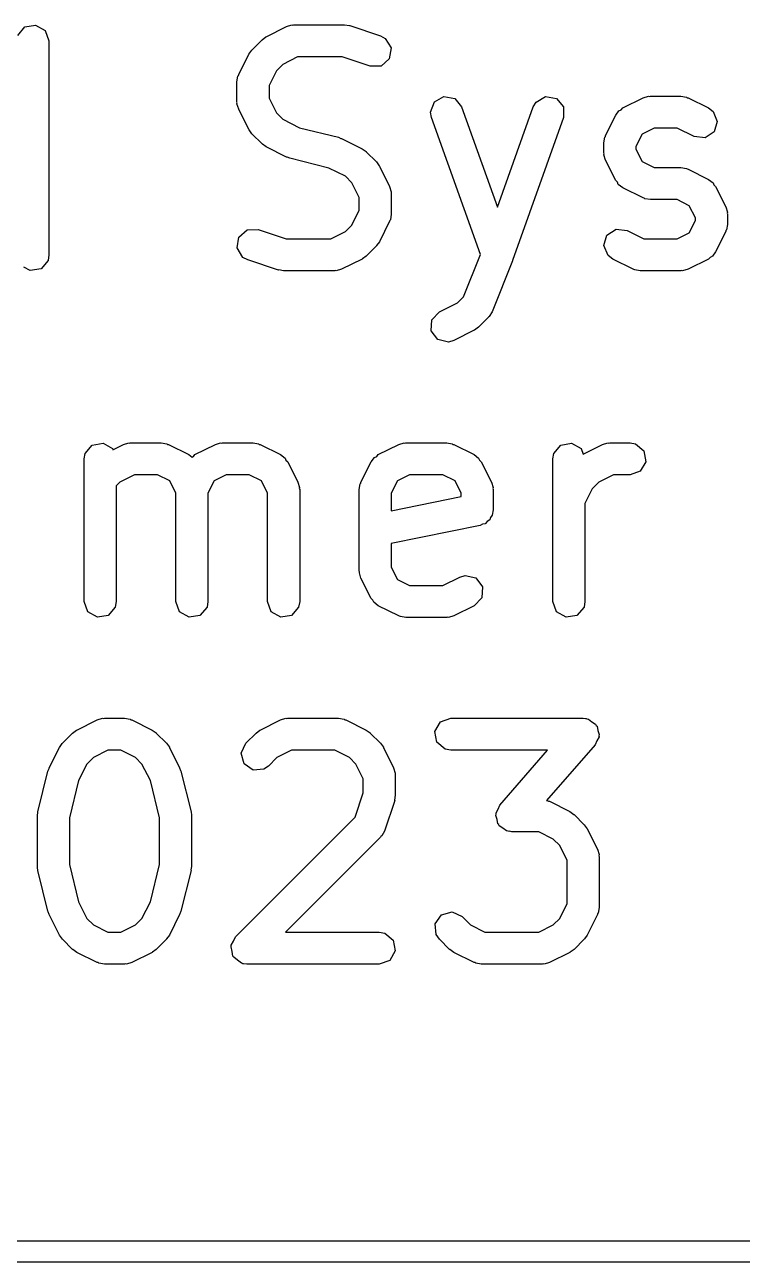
# Model space of a CAD drawing. Extents: x 96 to 198, y -147 to -47.
# Drawn here: x 182.89 to 186.25, y -146.75 to -140.97 of the extents above; entities that cross this region are included whole.
import ezdxf

# ---------------------------------------------------------------- set-up
doc = ezdxf.new("R2010")
doc.units = 0
doc.layers.add('BLACK', color=7, linetype='CONTINUOUS')

msp = doc.modelspace()

# ---------------------------------------------------------------- linework, layer by layer
at = {"layer": 'BLACK', "linetype": 'CONTINUOUS'}
for p, q in [((182.863, -141.017), (182.896, -140.977)), ((182.896, -140.977), (182.946, -140.969)), ((182.946, -140.969), (182.991, -140.994)), ((184.024, -141.023), (184.119, -140.975)), ((184.119, -140.975), (184.144, -140.968)), ((184.144, -140.968), (184.148, -140.969)), ((184.148, -140.969), (184.152, -140.967)), ((184.152, -140.967), (184.39, -140.967)), ((184.39, -140.967), (184.413, -140.971)), ((184.413, -140.971), (184.414, -140.971)), ((184.414, -140.971), (184.557, -141.019)), ((182.991, -140.994), (183.008, -141.042)), ((183.008, -141.042), (183.008, -142.042)), ((183.956, -141.085), (184.004, -141.037)), ((184.004, -141.037), (184.022, -141.024)), ((184.022, -141.024), (184.024, -141.023)), ((184.557, -141.019), (184.58, -141.031)), ((184.58, -141.031), (184.607, -141.075)), ((183.895, -141.199), (183.942, -141.104)), ((183.942, -141.104), (183.956, -141.086)), ((183.956, -141.086), (183.956, -141.085)), ((184.607, -141.075), (184.599, -141.126)), ((184.102, -141.152), (184.071, -141.182)), ((184.17, -141.117), (184.102, -141.152)), ((184.378, -141.117), (184.17, -141.117)), ((184.51, -141.161), (184.378, -141.117)), ((184.561, -141.16), (184.51, -141.161)), ((184.599, -141.126), (184.561, -141.16)), ((183.887, -141.233), (183.891, -141.207)), ((183.891, -141.207), (183.894, -141.204)), ((183.894, -141.204), (183.895, -141.199)), ((184.071, -141.182), (184.037, -141.251)), ((183.887, -141.328), (183.887, -141.233)), ((184.037, -141.251), (184.037, -141.31)), ((183.888, -141.332), (183.887, -141.328)), ((183.887, -141.337), (183.888, -141.332)), ((184.037, -141.31), (184.071, -141.379)), ((184.792, -141.375), (184.81, -141.327)), ((184.81, -141.327), (184.854, -141.302)), ((184.854, -141.302), (184.905, -141.311)), ((184.905, -141.311), (184.937, -141.35)), ((185.272, -141.35), (185.285, -141.328)), ((185.285, -141.328), (185.329, -141.302)), ((185.329, -141.302), (185.38, -141.311)), ((185.38, -141.311), (185.413, -141.35)), ((185.69, -141.356), (185.786, -141.309)), ((185.786, -141.309), (185.81, -141.301)), ((185.81, -141.301), (185.815, -141.302)), ((185.815, -141.302), (185.819, -141.301)), ((185.819, -141.301), (185.962, -141.301)), ((185.962, -141.301), (185.988, -141.305)), ((185.988, -141.305), (185.991, -141.308)), ((185.991, -141.308), (185.995, -141.309)), ((185.995, -141.309), (186.091, -141.356)), ((183.895, -141.362), (183.887, -141.337)), ((183.942, -141.457), (183.895, -141.362)), ((184.071, -141.379), (184.102, -141.409)), ((184.796, -141.401), (184.792, -141.375)), ((184.937, -141.35), (185.105, -141.819)), ((185.105, -141.819), (185.272, -141.35)), ((185.413, -141.35), (185.413, -141.401)), ((185.609, -141.485), (185.657, -141.39)), ((185.657, -141.39), (185.672, -141.369)), ((185.672, -141.369), (185.683, -141.364)), ((185.683, -141.364), (185.69, -141.356)), ((186.091, -141.356), (186.112, -141.372)), ((186.112, -141.372), (186.132, -141.419)), ((184.102, -141.409), (184.179, -141.448)), ((184.179, -141.448), (184.361, -141.493)), ((185.025, -142.041), (184.796, -141.401)), ((185.413, -141.401), (185.175, -142.068)), ((185.837, -141.451), (185.78, -141.479)), ((185.944, -141.451), (185.837, -141.451)), ((186.024, -141.49), (185.944, -141.451)), ((186.132, -141.419), (186.117, -141.468)), ((183.944, -141.458), (183.942, -141.457)), ((183.956, -141.476), (183.944, -141.458)), ((184.004, -141.524), (183.956, -141.476)), ((184.361, -141.493), (184.373, -141.499)), ((184.373, -141.499), (184.376, -141.499)), ((184.376, -141.499), (184.472, -141.547)), ((185.601, -141.519), (185.606, -141.493)), ((185.606, -141.493), (185.609, -141.489)), ((185.609, -141.489), (185.609, -141.485)), ((185.78, -141.479), (185.751, -141.536)), ((186.075, -141.496), (186.024, -141.49)), ((186.117, -141.468), (186.075, -141.496)), ((184.006, -141.525), (184.004, -141.524)), ((184.024, -141.538), (184.006, -141.525)), ((184.119, -141.586), (184.024, -141.538)), ((184.472, -141.547), (184.49, -141.56)), ((184.49, -141.56), (184.491, -141.561)), ((184.491, -141.561), (184.539, -141.608)), ((185.601, -141.566), (185.601, -141.519)), ((185.603, -141.57), (185.601, -141.566)), ((185.751, -141.536), (185.751, -141.548)), ((185.751, -141.548), (185.78, -141.606)), ((184.122, -141.586), (184.119, -141.586)), ((184.134, -141.591), (184.122, -141.586)), ((184.317, -141.637), (184.134, -141.591)), ((184.539, -141.608), (184.552, -141.627)), ((185.602, -141.575), (185.603, -141.57)), ((185.609, -141.6), (185.602, -141.575)), ((185.657, -141.695), (185.609, -141.6)), ((185.78, -141.606), (185.837, -141.634)), ((184.394, -141.675), (184.317, -141.637)), ((184.424, -141.706), (184.394, -141.675)), ((184.552, -141.627), (184.553, -141.628)), ((184.553, -141.628), (184.6, -141.723)), ((185.837, -141.634), (185.962, -141.634)), ((185.962, -141.634), (185.988, -141.639)), ((185.988, -141.639), (185.991, -141.641)), ((185.991, -141.641), (185.995, -141.642)), ((185.995, -141.642), (186.091, -141.69)), ((184.458, -141.774), (184.424, -141.706)), ((184.6, -141.723), (184.608, -141.748)), ((185.665, -141.703), (185.657, -141.695)), ((185.669, -141.713), (185.665, -141.703)), ((185.69, -141.729), (185.669, -141.713)), ((185.786, -141.776), (185.69, -141.729)), ((186.091, -141.69), (186.112, -141.705)), ((186.112, -141.705), (186.116, -141.715)), ((186.116, -141.715), (186.124, -141.723)), ((186.124, -141.723), (186.172, -141.818)), ((184.458, -141.834), (184.458, -141.774)), ((184.608, -141.748), (184.607, -141.752)), ((184.607, -141.752), (184.608, -141.757)), ((184.608, -141.757), (184.608, -141.852)), ((185.79, -141.777), (185.786, -141.776)), ((185.793, -141.78), (185.79, -141.777)), ((185.819, -141.784), (185.793, -141.78)), ((185.944, -141.784), (185.819, -141.784)), ((186.001, -141.813), (185.944, -141.784)), ((184.424, -141.903), (184.458, -141.834)), ((184.608, -141.852), (184.604, -141.878)), ((186.03, -141.87), (186.001, -141.813)), ((186.172, -141.818), (186.179, -141.843)), ((186.179, -141.843), (186.178, -141.848)), ((186.178, -141.848), (186.18, -141.852)), ((186.18, -141.852), (186.18, -141.9)), ((184.394, -141.933), (184.424, -141.903)), ((184.6, -141.885), (184.553, -141.981)), ((184.601, -141.881), (184.6, -141.885)), ((184.604, -141.878), (184.601, -141.881)), ((186.001, -141.939), (186.03, -141.882)), ((186.03, -141.882), (186.03, -141.87)), ((186.18, -141.9), (186.175, -141.925)), ((183.888, -142.01), (183.896, -141.959)), ((183.896, -141.959), (183.934, -141.925)), ((183.934, -141.925), (183.986, -141.924)), ((183.986, -141.924), (184.117, -141.967)), ((184.117, -141.967), (184.325, -141.967)), ((184.325, -141.967), (184.394, -141.933)), ((185.601, -141.999), (185.616, -141.95)), ((185.616, -141.95), (185.659, -141.922)), ((185.659, -141.922), (185.71, -141.928)), ((185.71, -141.928), (185.789, -141.967)), ((185.789, -141.967), (185.944, -141.967)), ((185.944, -141.967), (186.001, -141.939)), ((186.172, -141.933), (186.124, -142.028)), ((186.175, -141.925), (186.172, -141.929)), ((186.172, -141.929), (186.172, -141.933)), ((183.915, -142.054), (183.888, -142.01)), ((184.539, -142), (184.491, -142.048)), ((184.553, -141.981), (184.539, -141.999)), ((184.539, -141.999), (184.539, -142)), ((185.622, -142.046), (185.601, -141.999)), ((186.124, -142.028), (186.109, -142.049)), ((183.004, -142.068), (182.971, -142.107)), ((183.008, -142.042), (183.004, -142.068)), ((183.938, -142.066), (183.915, -142.054)), ((184.081, -142.114), (183.938, -142.066)), ((184.472, -142.062), (184.376, -142.109)), ((184.473, -142.061), (184.472, -142.062)), ((184.491, -142.048), (184.473, -142.061)), ((184.946, -142.238), (185.025, -142.041)), ((185.174, -142.07), (185.079, -142.308)), ((185.175, -142.068), (185.174, -142.069)), ((185.174, -142.069), (185.174, -142.07)), ((185.643, -142.062), (185.622, -142.046)), ((185.738, -142.109), (185.643, -142.062)), ((186.091, -142.062), (185.995, -142.109)), ((186.098, -142.054), (186.091, -142.062)), ((186.109, -142.049), (186.098, -142.054)), ((182.92, -142.116), (182.891, -142.1)), ((182.971, -142.107), (182.92, -142.116)), ((184.083, -142.113), (184.081, -142.114)), ((184.105, -142.117), (184.083, -142.113)), ((184.343, -142.117), (184.105, -142.117)), ((184.347, -142.116), (184.343, -142.117)), ((184.351, -142.117), (184.347, -142.116)), ((184.376, -142.109), (184.351, -142.117)), ((185.742, -142.11), (185.738, -142.109)), ((185.746, -142.113), (185.742, -142.11)), ((185.771, -142.117), (185.746, -142.113)), ((185.962, -142.117), (185.771, -142.117)), ((185.966, -142.116), (185.962, -142.117)), ((185.97, -142.117), (185.966, -142.116)), ((185.995, -142.109), (185.97, -142.117)), ((184.917, -142.266), (184.946, -142.238)), ((184.798, -142.346), (184.833, -142.309)), ((184.833, -142.309), (184.917, -142.266)), ((185.079, -142.308), (185.065, -142.33)), ((184.795, -142.397), (184.798, -142.346)), ((185.063, -142.334), (185.015, -142.381)), ((185.065, -142.33), (185.063, -142.332)), ((185.063, -142.332), (185.063, -142.334)), ((184.825, -142.438), (184.795, -142.397)), ((184.995, -142.395), (184.9, -142.443)), ((184.997, -142.394), (184.995, -142.395)), ((185.015, -142.381), (184.997, -142.394)), ((184.875, -142.45), (184.825, -142.438)), ((184.9, -142.443), (184.875, -142.45)), ((183.177, -142.97), (183.21, -142.931)), ((183.21, -142.931), (183.261, -142.922)), ((183.261, -142.922), (183.305, -142.948)), ((183.305, -142.948), (183.307, -142.953)), ((183.307, -142.953), (183.357, -142.929)), ((183.357, -142.929), (183.382, -142.921)), ((183.382, -142.921), (183.386, -142.922)), ((183.386, -142.922), (183.39, -142.921)), ((183.39, -142.921), (183.533, -142.921)), ((183.533, -142.921), (183.559, -142.925)), ((183.559, -142.925), (183.562, -142.928)), ((183.562, -142.928), (183.567, -142.929)), ((183.567, -142.929), (183.662, -142.976)), ((183.69, -142.976), (183.786, -142.929)), ((183.786, -142.929), (183.81, -142.921)), ((183.81, -142.921), (183.815, -142.922)), ((183.815, -142.922), (183.819, -142.921)), ((183.819, -142.921), (183.962, -142.921)), ((183.962, -142.921), (183.988, -142.925)), ((183.988, -142.925), (183.991, -142.928)), ((183.991, -142.928), (183.995, -142.929)), ((183.995, -142.929), (184.091, -142.976)), ((184.547, -142.976), (184.643, -142.929)), ((184.643, -142.929), (184.668, -142.921)), ((184.668, -142.921), (184.672, -142.922)), ((184.672, -142.922), (184.676, -142.921)), ((184.676, -142.921), (184.867, -142.921)), ((184.867, -142.921), (184.892, -142.925)), ((184.892, -142.925), (184.896, -142.928)), ((184.896, -142.928), (184.9, -142.929)), ((184.9, -142.929), (184.995, -142.976)), ((185.368, -142.97), (185.401, -142.931)), ((185.401, -142.931), (185.451, -142.922)), ((185.451, -142.922), (185.496, -142.948)), ((185.496, -142.948), (185.505, -142.974)), ((185.505, -142.974), (185.595, -142.929)), ((185.595, -142.929), (185.62, -142.921)), ((185.62, -142.921), (185.624, -142.922)), ((185.624, -142.922), (185.629, -142.921)), ((185.629, -142.921), (185.724, -142.921)), ((185.724, -142.921), (185.749, -142.925)), ((185.749, -142.925), (185.789, -142.958)), ((183.173, -142.996), (183.177, -142.97)), ((183.173, -143.662), (183.173, -142.996)), ((183.662, -142.976), (183.677, -142.987)), ((183.677, -142.987), (183.683, -142.984)), ((183.683, -142.984), (183.69, -142.976)), ((184.091, -142.976), (184.112, -142.992)), ((184.112, -142.992), (184.116, -143.002)), ((184.116, -143.002), (184.124, -143.01)), ((184.124, -143.01), (184.172, -143.105)), ((184.466, -143.105), (184.514, -143.01)), ((184.514, -143.01), (184.529, -142.989)), ((184.529, -142.989), (184.54, -142.984)), ((184.54, -142.984), (184.547, -142.976)), ((184.995, -142.976), (185.016, -142.992)), ((185.016, -142.992), (185.021, -143.002)), ((185.021, -143.002), (185.029, -143.01)), ((185.029, -143.01), (185.077, -143.105)), ((185.363, -142.996), (185.368, -142.97)), ((185.363, -143.662), (185.363, -142.996)), ((185.798, -143.009), (185.772, -143.053)), ((185.789, -142.958), (185.798, -143.009)), ((183.408, -143.071), (183.34, -143.105)), ((183.516, -143.071), (183.408, -143.071)), ((183.573, -143.099), (183.516, -143.071)), ((183.837, -143.071), (183.78, -143.099)), ((183.944, -143.071), (183.837, -143.071)), ((184.001, -143.099), (183.944, -143.071)), ((184.694, -143.071), (184.637, -143.099)), ((184.849, -143.071), (184.694, -143.071)), ((184.906, -143.099), (184.849, -143.071)), ((185.646, -143.071), (185.578, -143.105)), ((185.724, -143.071), (185.646, -143.071)), ((185.772, -143.053), (185.724, -143.071)), ((183.34, -143.105), (183.323, -143.122)), ((183.323, -143.122), (183.323, -143.662)), ((183.601, -143.156), (183.573, -143.099)), ((183.78, -143.099), (183.751, -143.156)), ((184.03, -143.156), (184.001, -143.099)), ((184.172, -143.105), (184.179, -143.13)), ((184.458, -143.139), (184.463, -143.113)), ((184.463, -143.113), (184.466, -143.109)), ((184.466, -143.109), (184.466, -143.105)), ((184.637, -143.099), (184.608, -143.156)), ((184.935, -143.156), (184.906, -143.099)), ((185.077, -143.105), (185.084, -143.13)), ((185.578, -143.105), (185.547, -143.135)), ((183.601, -143.662), (183.601, -143.156)), ((183.751, -143.156), (183.751, -143.662)), ((184.03, -143.662), (184.03, -143.156)), ((184.179, -143.13), (184.178, -143.134)), ((184.178, -143.134), (184.18, -143.139)), ((184.18, -143.139), (184.18, -143.662)), ((184.458, -143.52), (184.458, -143.139)), ((184.608, -143.156), (184.608, -143.238)), ((184.608, -143.238), (184.935, -143.172)), ((184.935, -143.172), (184.935, -143.156)), ((185.084, -143.13), (185.083, -143.134)), ((185.083, -143.134), (185.085, -143.139)), ((185.085, -143.139), (185.085, -143.234)), ((185.547, -143.135), (185.513, -143.204)), ((185.085, -143.234), (185.08, -143.259)), ((185.513, -143.204), (185.513, -143.662)), ((185.035, -143.301), (185.024, -143.307)), ((185.047, -143.299), (185.035, -143.301)), ((185.056, -143.288), (185.047, -143.299)), ((185.068, -143.281), (185.056, -143.288)), ((185.072, -143.269), (185.068, -143.281)), ((185.08, -143.259), (185.072, -143.269)), ((185.024, -143.307), (184.608, -143.391)), ((184.608, -143.391), (184.608, -143.502)), ((184.46, -143.524), (184.458, -143.52)), ((184.459, -143.528), (184.46, -143.524)), ((184.466, -143.553), (184.459, -143.528)), ((184.608, -143.502), (184.637, -143.559)), ((184.514, -143.648), (184.466, -143.553)), ((184.637, -143.559), (184.694, -143.587)), ((184.694, -143.587), (184.849, -143.587)), ((184.849, -143.587), (184.928, -143.548)), ((184.928, -143.548), (184.953, -143.54)), ((184.953, -143.54), (185.003, -143.552)), ((185.003, -143.552), (185.034, -143.593)), ((184.522, -143.656), (184.514, -143.648)), ((185.031, -143.645), (184.995, -143.682)), ((185.034, -143.593), (185.031, -143.645)), ((183.19, -143.711), (183.173, -143.662)), ((183.318, -143.688), (183.285, -143.727)), ((183.323, -143.662), (183.318, -143.688)), ((183.619, -143.711), (183.601, -143.662)), ((183.747, -143.688), (183.714, -143.727)), ((183.751, -143.662), (183.747, -143.688)), ((184.047, -143.711), (184.03, -143.662)), ((184.175, -143.688), (184.142, -143.727)), ((184.18, -143.662), (184.175, -143.688)), ((184.526, -143.666), (184.522, -143.656)), ((184.547, -143.682), (184.526, -143.666)), ((184.643, -143.729), (184.547, -143.682)), ((184.995, -143.682), (184.9, -143.729)), ((185.381, -143.711), (185.363, -143.662)), ((185.509, -143.688), (185.476, -143.727)), ((185.513, -143.662), (185.509, -143.688)), ((183.235, -143.736), (183.19, -143.711)), ((183.285, -143.727), (183.235, -143.736)), ((183.663, -143.736), (183.619, -143.711)), ((183.714, -143.727), (183.663, -143.736)), ((184.092, -143.736), (184.047, -143.711)), ((184.142, -143.727), (184.092, -143.736)), ((184.647, -143.73), (184.643, -143.729)), ((184.651, -143.733), (184.647, -143.73)), ((184.676, -143.737), (184.651, -143.733)), ((184.867, -143.737), (184.676, -143.737)), ((184.871, -143.736), (184.867, -143.737)), ((184.875, -143.737), (184.871, -143.736)), ((184.9, -143.729), (184.875, -143.737)), ((185.425, -143.736), (185.381, -143.711)), ((185.476, -143.727), (185.425, -143.736)), ((183.138, -144.263), (183.233, -144.215)), ((183.233, -144.215), (183.258, -144.208)), ((183.258, -144.208), (183.262, -144.209)), ((183.262, -144.209), (183.267, -144.207)), ((183.267, -144.207), (183.362, -144.207)), ((183.362, -144.207), (183.388, -144.212)), ((183.388, -144.212), (183.391, -144.215)), ((183.391, -144.215), (183.395, -144.215)), ((183.395, -144.215), (183.491, -144.263)), ((183.995, -144.263), (184.09, -144.215)), ((184.09, -144.215), (184.115, -144.208)), ((184.115, -144.208), (184.12, -144.209)), ((184.12, -144.209), (184.124, -144.207)), ((184.124, -144.207), (184.362, -144.207)), ((184.362, -144.207), (184.388, -144.212)), ((184.388, -144.212), (184.391, -144.215)), ((184.391, -144.215), (184.395, -144.215)), ((184.395, -144.215), (184.491, -144.263)), ((184.812, -144.269), (184.838, -144.225)), ((184.838, -144.225), (184.886, -144.207)), ((184.886, -144.207), (185.505, -144.207)), ((185.505, -144.207), (185.516, -144.209)), ((185.516, -144.209), (185.519, -144.209)), ((185.519, -144.209), (185.522, -144.21)), ((185.522, -144.21), (185.53, -144.212)), ((185.53, -144.212), (185.546, -144.225)), ((185.546, -144.225), (185.563, -144.235)), ((183.071, -144.325), (183.118, -144.277)), ((183.118, -144.277), (183.137, -144.264)), ((183.137, -144.264), (183.138, -144.263)), ((183.491, -144.263), (183.509, -144.276)), ((183.509, -144.276), (183.51, -144.277)), ((183.51, -144.277), (183.558, -144.325)), ((183.928, -144.325), (183.976, -144.277)), ((183.976, -144.277), (183.994, -144.264)), ((183.994, -144.264), (183.995, -144.263)), ((184.491, -144.263), (184.509, -144.276)), ((184.509, -144.276), (184.51, -144.277)), ((184.51, -144.277), (184.558, -144.325)), ((184.821, -144.32), (184.812, -144.269)), ((185.563, -144.235), (185.565, -144.241)), ((185.565, -144.241), (185.57, -144.245)), ((185.57, -144.245), (185.573, -144.265)), ((185.573, -144.265), (185.58, -144.284)), ((185.58, -144.284), (185.578, -144.29)), ((183.057, -144.344), (183.07, -144.326)), ((183.07, -144.326), (183.071, -144.325)), ((183.558, -144.325), (183.571, -144.343)), ((183.571, -144.343), (183.572, -144.344)), ((183.906, -144.371), (183.928, -144.325)), ((184.558, -144.325), (184.571, -144.343)), ((184.571, -144.343), (184.572, -144.344)), ((184.86, -144.353), (184.821, -144.32)), ((185.561, -144.332), (185.334, -144.592)), ((185.569, -144.313), (185.561, -144.332)), ((185.579, -144.295), (185.569, -144.313)), ((185.578, -144.29), (185.579, -144.295)), ((183.009, -144.439), (183.057, -144.344)), ((183.216, -144.392), (183.185, -144.422)), ((183.284, -144.357), (183.216, -144.392)), ((183.344, -144.357), (183.284, -144.357)), ((183.413, -144.392), (183.344, -144.357)), ((183.443, -144.422), (183.413, -144.392)), ((183.572, -144.344), (183.619, -144.439)), ((183.92, -144.421), (183.906, -144.371)), ((184.073, -144.392), (184.034, -144.431)), ((184.142, -144.357), (184.073, -144.392)), ((184.344, -144.357), (184.142, -144.357)), ((184.413, -144.392), (184.344, -144.357)), ((184.443, -144.422), (184.413, -144.392)), ((184.572, -144.344), (184.619, -144.439)), ((184.886, -144.357), (184.86, -144.353)), ((185.339, -144.357), (184.886, -144.357)), ((185.115, -144.614), (185.339, -144.357)), ((182.956, -144.645), (183.003, -144.455)), ((183.003, -144.455), (183.009, -144.443)), ((183.009, -144.443), (183.009, -144.439)), ((183.185, -144.422), (183.147, -144.499)), ((183.482, -144.499), (183.443, -144.422)), ((183.619, -144.439), (183.623, -144.452)), ((183.623, -144.452), (183.625, -144.455)), ((183.625, -144.455), (183.673, -144.645)), ((183.962, -144.45), (183.92, -144.421)), ((184.013, -144.446), (183.962, -144.45)), ((184.034, -144.431), (184.013, -144.446)), ((184.477, -144.491), (184.443, -144.422)), ((184.619, -144.439), (184.627, -144.464)), ((183.147, -144.499), (183.104, -144.673)), ((183.525, -144.673), (183.482, -144.499)), ((184.477, -144.556), (184.477, -144.491)), ((184.627, -144.464), (184.626, -144.469)), ((184.626, -144.469), (184.627, -144.473)), ((184.627, -144.473), (184.627, -144.568)), ((184.439, -144.67), (184.477, -144.556)), ((184.627, -144.568), (184.623, -144.59)), ((184.624, -144.592), (184.576, -144.735)), ((184.623, -144.59), (184.624, -144.592)), ((185.108, -144.633), (185.115, -144.614)), ((185.334, -144.592), (185.34, -144.593)), ((185.34, -144.593), (185.343, -144.596)), ((185.343, -144.596), (185.348, -144.596)), ((185.348, -144.596), (185.443, -144.644)), ((182.954, -144.663), (182.956, -144.649)), ((182.954, -144.901), (182.954, -144.663)), ((182.956, -144.649), (182.956, -144.645)), ((183.104, -144.673), (183.104, -144.892)), ((183.525, -144.892), (183.525, -144.673)), ((183.673, -144.645), (183.674, -144.66)), ((183.674, -144.66), (183.675, -144.663)), ((183.675, -144.663), (183.675, -144.901)), ((183.88, -145.229), (184.439, -144.67)), ((185.096, -144.662), (185.099, -144.656)), ((185.103, -144.681), (185.096, -144.662)), ((185.098, -144.65), (185.108, -144.633)), ((185.099, -144.656), (185.098, -144.65)), ((185.106, -144.701), (185.103, -144.681)), ((185.443, -144.644), (185.461, -144.657)), ((185.461, -144.657), (185.463, -144.658)), ((185.463, -144.658), (185.51, -144.706)), ((184.576, -144.735), (184.564, -144.758)), ((185.111, -144.705), (185.106, -144.701)), ((185.113, -144.71), (185.111, -144.705)), ((185.13, -144.721), (185.113, -144.71)), ((185.146, -144.734), (185.13, -144.721)), ((185.154, -144.735), (185.146, -144.734)), ((185.157, -144.737), (185.154, -144.735)), ((185.16, -144.736), (185.157, -144.737)), ((185.171, -144.738), (185.16, -144.736)), ((185.297, -144.738), (185.171, -144.738)), ((185.365, -144.773), (185.297, -144.738)), ((185.51, -144.706), (185.523, -144.724)), ((185.523, -144.724), (185.524, -144.725)), ((185.524, -144.725), (185.572, -144.82)), ((184.558, -144.764), (184.114, -145.207)), ((184.56, -144.76), (184.558, -144.764)), ((184.564, -144.758), (184.56, -144.76)), ((185.396, -144.803), (185.365, -144.773)), ((185.43, -144.872), (185.396, -144.803)), ((185.572, -144.82), (185.579, -144.845)), ((185.579, -144.845), (185.578, -144.85)), ((185.578, -144.85), (185.58, -144.854)), ((185.58, -144.854), (185.58, -145.092)), ((182.955, -144.905), (182.954, -144.901)), ((182.956, -144.92), (182.955, -144.905)), ((183.003, -145.11), (182.956, -144.92)), ((183.104, -144.892), (183.147, -145.066)), ((183.482, -145.066), (183.525, -144.892)), ((183.673, -144.92), (183.625, -145.11)), ((183.675, -144.901), (183.672, -144.916)), ((183.672, -144.916), (183.673, -144.92)), ((185.43, -145.074), (185.43, -144.872)), ((183.147, -145.066), (183.185, -145.143)), ((183.443, -145.143), (183.482, -145.066)), ((185.396, -145.143), (185.43, -145.074)), ((185.58, -145.092), (185.575, -145.118)), ((183.005, -145.113), (183.003, -145.11)), ((183.009, -145.125), (183.005, -145.113)), ((183.057, -145.221), (183.009, -145.125)), ((183.185, -145.143), (183.216, -145.173)), ((183.413, -145.173), (183.443, -145.143)), ((183.619, -145.125), (183.572, -145.221)), ((183.62, -145.122), (183.619, -145.125)), ((183.625, -145.11), (183.62, -145.122)), ((184.813, -145.168), (184.843, -145.126)), ((184.843, -145.126), (184.892, -145.112)), ((184.892, -145.112), (184.939, -145.134)), ((184.939, -145.134), (184.978, -145.173)), ((185.365, -145.173), (185.396, -145.143)), ((185.572, -145.125), (185.524, -145.221)), ((185.575, -145.118), (185.572, -145.121)), ((185.572, -145.121), (185.572, -145.125)), ((183.216, -145.173), (183.284, -145.207)), ((183.284, -145.207), (183.344, -145.207)), ((183.344, -145.207), (183.413, -145.173)), ((184.114, -145.207), (184.552, -145.207)), ((184.552, -145.207), (184.578, -145.212)), ((184.818, -145.219), (184.813, -145.168)), ((184.978, -145.173), (185.046, -145.207)), ((185.046, -145.207), (185.297, -145.207)), ((185.297, -145.207), (185.365, -145.173)), ((183.058, -145.222), (183.057, -145.221)), ((183.071, -145.24), (183.058, -145.222)), ((183.118, -145.288), (183.071, -145.24)), ((183.558, -145.24), (183.51, -145.288)), ((183.572, -145.221), (183.558, -145.239)), ((183.558, -145.239), (183.558, -145.24)), ((183.859, -145.269), (183.871, -145.25)), ((183.871, -145.25), (183.88, -145.229)), ((184.578, -145.212), (184.617, -145.245)), ((184.617, -145.245), (184.626, -145.295)), ((184.833, -145.24), (184.818, -145.219)), ((184.88, -145.288), (184.833, -145.24)), ((185.51, -145.24), (185.463, -145.288)), ((185.511, -145.239), (185.51, -145.24)), ((185.524, -145.221), (185.511, -145.239)), ((183.12, -145.288), (183.118, -145.288)), ((183.138, -145.302), (183.12, -145.288)), ((183.233, -145.349), (183.138, -145.302)), ((183.491, -145.302), (183.395, -145.349)), ((183.492, -145.301), (183.491, -145.302)), ((183.51, -145.288), (183.492, -145.301)), ((183.86, -145.273), (183.859, -145.269)), ((183.859, -145.276), (183.86, -145.273)), ((183.864, -145.298), (183.859, -145.276)), ((183.868, -145.32), (183.864, -145.298)), ((183.871, -145.322), (183.868, -145.32)), ((183.872, -145.325), (183.871, -145.322)), ((183.89, -145.338), (183.872, -145.325)), ((184.626, -145.295), (184.601, -145.34)), ((184.882, -145.288), (184.88, -145.288)), ((184.9, -145.302), (184.882, -145.288)), ((184.995, -145.349), (184.9, -145.302)), ((185.443, -145.302), (185.348, -145.349)), ((185.444, -145.301), (185.443, -145.302)), ((185.463, -145.288), (185.444, -145.301)), ((183.238, -145.35), (183.233, -145.349)), ((183.241, -145.353), (183.238, -145.35)), ((183.267, -145.357), (183.241, -145.353)), ((183.362, -145.357), (183.267, -145.357)), ((183.366, -145.356), (183.362, -145.357)), ((183.37, -145.357), (183.366, -145.356)), ((183.395, -145.349), (183.37, -145.357)), ((183.908, -145.353), (183.89, -145.338)), ((183.912, -145.354), (183.908, -145.353)), ((183.914, -145.355), (183.912, -145.354)), ((183.917, -145.355), (183.914, -145.355)), ((183.933, -145.357), (183.917, -145.355)), ((184.552, -145.357), (183.933, -145.357)), ((184.601, -145.34), (184.552, -145.357)), ((184.999, -145.35), (184.995, -145.349)), ((185.003, -145.353), (184.999, -145.35)), ((185.029, -145.357), (185.003, -145.353)), ((185.314, -145.357), (185.029, -145.357)), ((185.318, -145.356), (185.314, -145.357)), ((185.323, -145.357), (185.318, -145.356)), ((185.348, -145.349), (185.323, -145.357)), ((98.0537, -146.65), (197.946, -146.65)), ((197.996, -146.75), (98.0037, -146.75))]:
    msp.add_line(p, q, dxfattribs=at)

doc.saveas('drawing.dxf')
